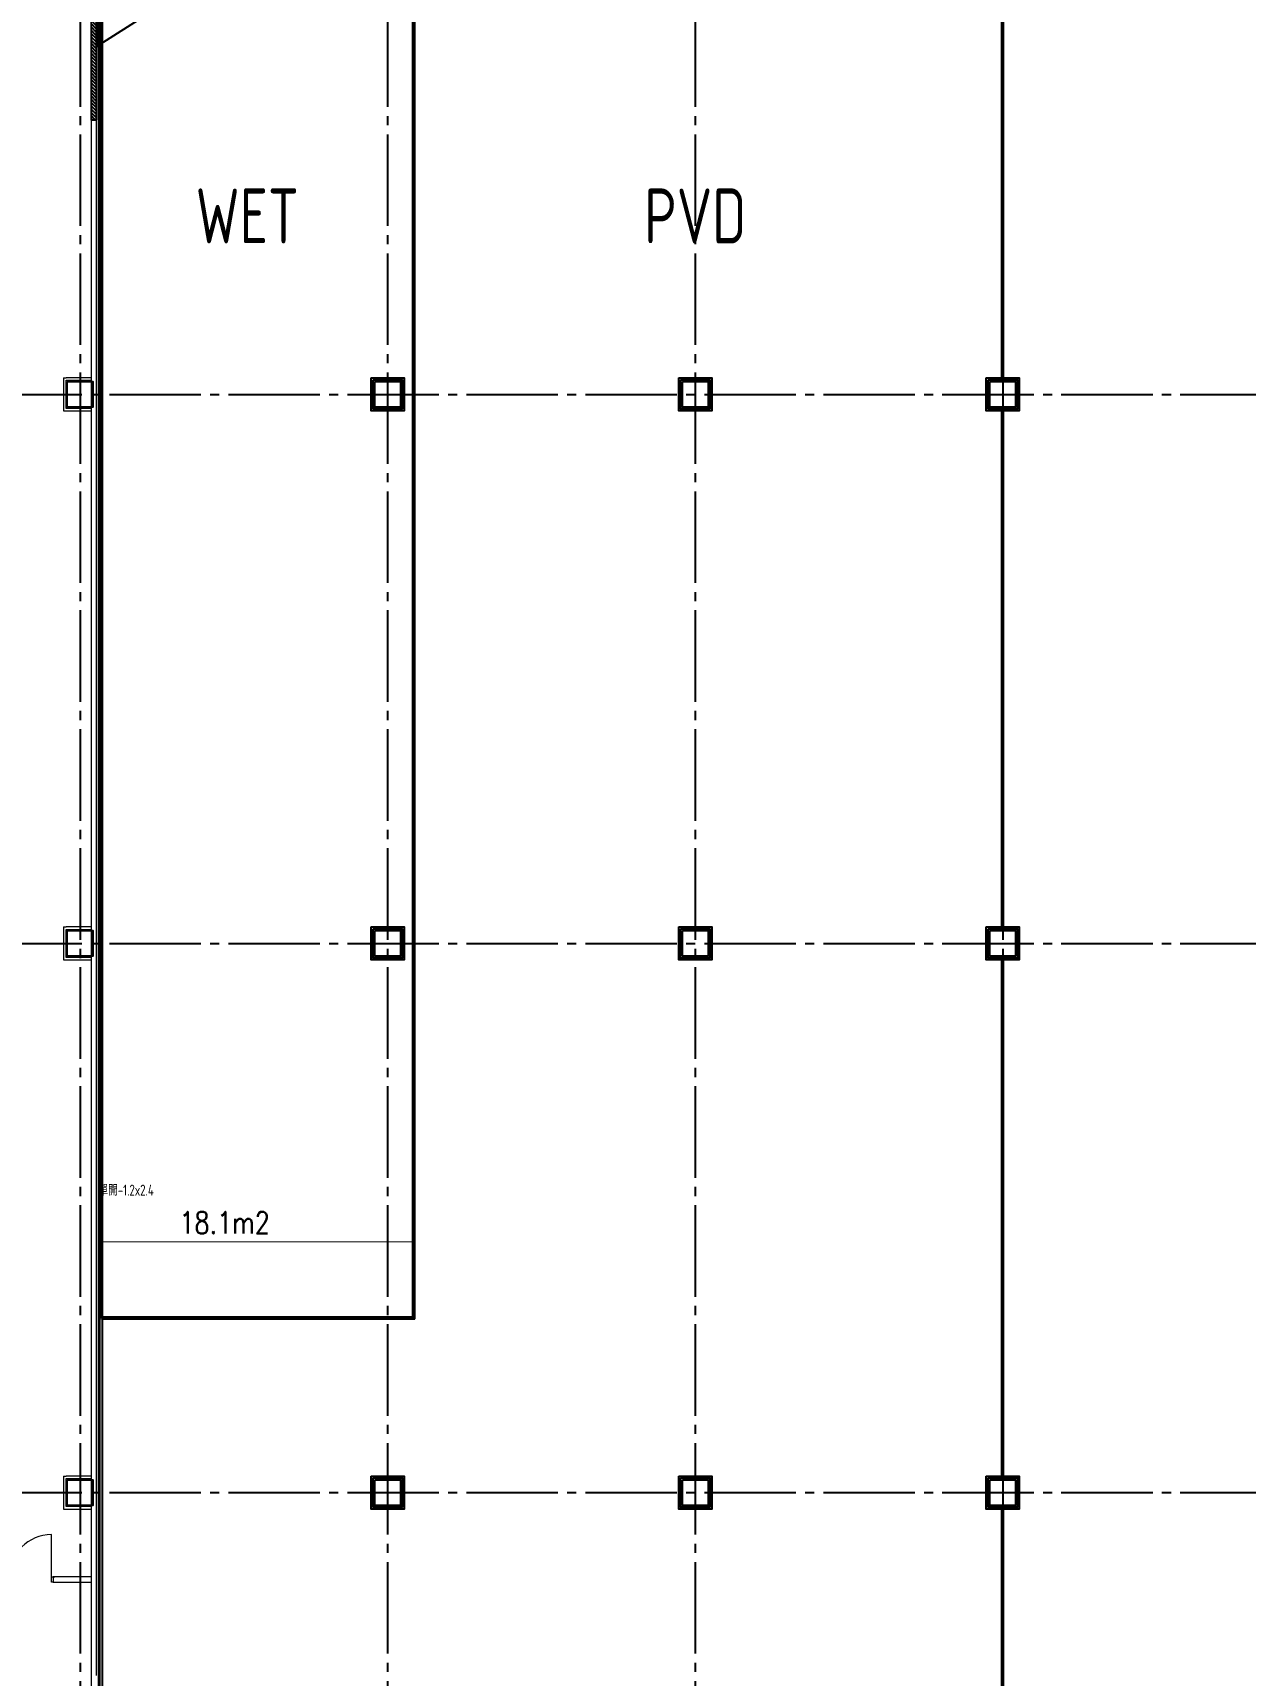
# Model space of a CAD drawing. Extents: x -960 to 27370, y -1283 to 11880.
# Drawn here: x 1671 to 4982, y 2501 to 6987 of the extents above; entities that cross this region are included whole.
import ezdxf
from ezdxf.enums import TextEntityAlignment as Align

# ---------------------------------------------------------------- set-up
doc = ezdxf.new("R2010")
doc.units = 0
doc.header["$LTSCALE"] = 100
doc.linetypes.add('X-S-FAB-L10$0$COL-CEN-LIN', pattern=[3.25, 2.5, -0.25, 0.25, -0.25])
for name, color, linetype in [('188K-SM-03-F10-ARCH-PA-Y2257103$0$K-0-Door-TXT', 53, 'Continuous'), ('188K-SM-03-F10-ARCH-PA-Y2257103$0$K-AREA', 53, 'Continuous'), ('188K-SM-03-F10-ARCH-PA-Y2257103$0$K-AREA-細區', 53, 'Continuous'), ('188K-SM-03-F10-ARCH-PA-Y2257103$0$K-P1S-4.2-單抗', 53, 'Continuous'), ('188K-SM-03-F10-ARCH-PA-Y2257103$0$K-P2D-4.2-雙抗', 53, 'Continuous'), ('188K-SM-03-F10-ARCH-PA-Y2257103$0$K-TXT', 53, 'Continuous'), ('188K-SM-03-F10-ARCH-PA-Y2257103$0$K-岩棉 2hr 7.5-單抗', 53, 'Continuous'), ('X-S-FAB-L10$0$0-DIM-TXT', 8, 'Continuous'), ('X-S-FAB-L10$0$A-WALL-IN', 8, 'Continuous'), ('X-S-FAB-L10$0$BLOCK', 8, 'Continuous'), ('X-S-FAB-L10$0$CCL', 8, 'X-S-FAB-L10$0$COL-CEN-LIN'), ('X-S-FAB-L10$0$COL-S', 8, 'Continuous'), ('X-S-FAB-L10$0$Door', 8, 'Continuous'), ('X-S-FAB-L10$0$S-FNDN', 8, 'Continuous'), ('X-S-FAB-L10$0$WALL_188K_IN', 8, 'Continuous')]:
    doc.layers.add(name, color=color, linetype=linetype)
doc.styles.add('188K-SM-03-F10-ARCH-PA-Y2257103$0$AA-TXT', font='isocp.shx', dxfattribs={"width": 0.8, "bigfont": 'chineset.shx'})
doc.styles.add('188K-SM-03-F10-ARCH-PA-Y2257103$0$Standard', font='txt.shx', dxfattribs={"bigfont": 'chineset.shx'})
doc.styles.add('X-S-FAB-L10$0$CHINA', font='simplex.shx', dxfattribs={"width": 0.75, "bigfont": 'chineset.shx'})
doc.styles.add('X-S-FAB-L10$0$Standard', font='', dxfattribs={"width": 0.8})
doc.styles.add('X-S-FAB-L10$0$TG_NOTE_TEXT', font='simplex.shx', dxfattribs={"width": 0.75, "bigfont": 'chineset.shx'})
doc.styles.get('X-S-FAB-L10$0$Standard').set_extended_font_data('Microsoft JhengHei')

# ---------------------------------------------------------------- blocks, each defined once
blk = doc.blocks.new('X-S-FAB-L10$0$FAB2-L05')
at = {"layer": 'X-S-FAB-L10$0$CCL'}
for p, q in [((-24360, 11005), (-24360, 0)), ((-23520, 11005), (-23520, 0)), ((-22680, 11005), (-22680, 0)), ((-21840, 11005), (-21840, 0)), ((-26880, 6720), (1210, 6720)), ((-26880, 5220), (1210, 5220)), ((-26880, 3720), (1210, 3720))]:
    blk.add_line(p, q, dxfattribs=at)
at = {"layer": 'X-S-FAB-L10$0$COL-S'}
for points in [[(-24395, 6755), (-24325, 6755), (-24325, 6685), (-24395, 6685)], [(-23555, 6755), (-23485, 6755), (-23485, 6685), (-23555, 6685)], [(-22715, 6755), (-22645, 6755), (-22645, 6685), (-22715, 6685)], [(-21875, 6755), (-21805, 6755), (-21805, 6685), (-21875, 6685)], [(-24395, 5255), (-24325, 5255), (-24325, 5185), (-24395, 5185)], [(-23555, 5255), (-23485, 5255), (-23485, 5185), (-23555, 5185)], [(-22715, 5255), (-22645, 5255), (-22645, 5185), (-22715, 5185)], [(-21875, 5255), (-21805, 5255), (-21805, 5185), (-21875, 5185)], [(-24395, 3755), (-24325, 3755), (-24325, 3685), (-24395, 3685)], [(-23555, 3755), (-23485, 3755), (-23485, 3685), (-23555, 3685)], [(-22715, 3755), (-22645, 3755), (-22645, 3685), (-22715, 3685)], [(-21875, 3755), (-21805, 3755), (-21805, 3685), (-21875, 3685)]]:
    blk.add_lwpolyline(points, close=True, dxfattribs=at)
blk = doc.blocks.new('X-S-FAB-L10$0$金屬雙門 24[42]_1')
at = {"layer": 'X-S-FAB-L10$0$Door', "lineweight": 0}
for p, q in [((1491.75, 2770), (1491.75, 2885)), ((1721.75, 2770), (1721.75, 2885)), ((1486.75, 2770), (1482.45, 2770)), ((1486.75, 2770), (1482.45, 2770)), ((1486.75, 2755), (1482.45, 2755)), ((1486.75, 2755), (1482.45, 2755)), ((1486.75, 2770), (1491.75, 2770)), ((1486.75, 2755), (1486.75, 2770)), ((1486.75, 2770), (1486.75, 2755)), ((1486.75, 2770), (1486.75, 2755)), ((1491.75, 2755), (1486.75, 2755)), ((1491.75, 2770), (1491.75, 2755)), ((1721.75, 2755), (1721.75, 2770)), ((1721.75, 2770), (1726.75, 2770)), ((1726.75, 2755), (1721.75, 2755)), ((1726.75, 2770), (1726.75, 2755)), ((1726.75, 2770), (1726.75, 2755)), ((1726.75, 2770), (1726.75, 2755)), ((1726.75, 2770), (1731.05, 2770)), ((1726.75, 2770), (1731.05, 2770)), ((1726.75, 2755), (1731.05, 2755)), ((1726.75, 2755), (1731.05, 2755))]:
    blk.add_line(p, q, dxfattribs=at)
for centre, start, end in [((1491.75, 2770), 0, 90), ((1721.75, 2770), 90, 180)]:
    blk.add_arc(centre, 115, start, end, dxfattribs=at)
blk = doc.blocks.new('X-S-FAB-L10')
at = {"layer": 'X-S-FAB-L10$0$WALL_188K_IN'}
h = blk.add_hatch(dxfattribs=at)
h.set_pattern_fill('LINE', color=256, scale=2, angle=135)
h.set_pattern_definition([(135, (1845, 7051.6165), (-4.49013, -4.49013), [])])
h.paths.add_polyline_path([(1845, 6750), (1845, 7150), (1830, 7150), (1830, 6750)])
at = {"layer": 'DefPoints'}
blk.add_lwpolyline([(1835, 9035), (1835, 8965), (1765, 8965), (1765, 8303), (1845, 8303), (1845, 6950), (2640, 7455.358), (2655.168, 7465), (2688.193, 7487.708), (4298.193, 8507.708), (5125, 9035), (4285, 9035), (3515, 9035), (3515, 8965), (3445, 8965), (3445, 9035), (2675, 9035), (2675, 8965), (2605, 8965), (2605, 9035)], close=True, dxfattribs=at)
at = {"layer": 'X-S-FAB-L10$0$A-WALL-IN', "lineweight": 0}
for p, q in [((1845, 6750), (1830, 6750)), ((1726.75, 2770), (1731.05, 2770)), ((1726.75, 2770), (1726.75, 2755)), ((1726.75, 2755), (1731.05, 2755))]:
    blk.add_line(p, q, dxfattribs=at)
at = {"layer": 'X-S-FAB-L10$0$A-WALL-IN', "lineweight": 0, "flags": 128}
for points in [[(1830, 6750), (1830, 6045)], [(1845, 2500), (1845, 6750)], [(1755, 6045), (1761.5, 6045)], [(1755, 6045), (1755, 5961.5)], [(1830, 6045), (1761.5, 6045)], [(1761.5, 5961.5), (1761.5, 6038.5)], [(1761.5, 6038.5), (1830, 6038.5)], [(1830, 6038.5), (1830, 6035)], [(1755, 5961.5), (1755, 5955)], [(1755, 5955), (1830, 5955)], [(1830, 5961.5), (1761.5, 5961.5)], [(1830, 5965), (1830, 5961.5)], [(1830, 5955), (1830, 4545)], [(1755, 4545), (1761.5, 4545)], [(1755, 4545), (1755, 4461.5)], [(1830, 4545), (1761.5, 4545)], [(1761.5, 4461.5), (1761.5, 4538.5)], [(1761.5, 4538.5), (1830, 4538.5)], [(1830, 4538.5), (1830, 4535)], [(1755, 4461.5), (1755, 4455)], [(1755, 4455), (1830, 4455)], [(1830, 4461.5), (1761.5, 4461.5)], [(1830, 4465), (1830, 4461.5)], [(1830, 4455), (1830, 3045)], [(1755, 3045), (1761.5, 3045)], [(1755, 3045), (1755, 2961.5)], [(1830, 3045), (1761.5, 3045)], [(1761.5, 2961.5), (1761.5, 3038.5)], [(1761.5, 3038.5), (1830, 3038.5)], [(1830, 3038.5), (1830, 3035)], [(1755, 2961.5), (1755, 2955)], [(1830, 2961.5), (1761.5, 2961.5)], [(1830, 2965), (1830, 2961.5)], [(1755, 2955), (1830, 2955)], [(1830, 2955), (1830, 2770)], [(1830, 2770), (1726.75, 2770)], [(1726.75, 2755), (1830, 2755)], [(1830, 2755), (1830, 2500)]]:
    blk.add_lwpolyline(points, dxfattribs=at)
at = {"layer": 'X-S-FAB-L10$0$COL-S'}
for p, q in [((1765, 6035), (1835, 6035)), ((1765, 5965), (1765, 6035)), ((1835, 6035), (1835, 5965)), ((2605, 6035), (2675, 6035)), ((2605, 5965), (2605, 6035)), ((2675, 6035), (2675, 5965)), ((3445, 6035), (3515, 6035)), ((3445, 5965), (3445, 6035)), ((3515, 6035), (3515, 5965)), ((4285, 6035), (4355, 6035)), ((4285, 5965), (4285, 6035)), ((4355, 6035), (4355, 5965)), ((1835, 5965), (1765, 5965)), ((2675, 5965), (2605, 5965)), ((3515, 5965), (3445, 5965)), ((4355, 5965), (4285, 5965)), ((1765, 4535), (1835, 4535)), ((1765, 4465), (1765, 4535)), ((1835, 4535), (1835, 4465)), ((2605, 4535), (2675, 4535)), ((2605, 4465), (2605, 4535)), ((2675, 4535), (2675, 4465)), ((3445, 4535), (3515, 4535)), ((3445, 4465), (3445, 4535)), ((3515, 4535), (3515, 4465)), ((4285, 4535), (4355, 4535)), ((4285, 4465), (4285, 4535)), ((4355, 4535), (4355, 4465)), ((1835, 4465), (1765, 4465)), ((2675, 4465), (2605, 4465)), ((3515, 4465), (3445, 4465)), ((4355, 4465), (4285, 4465)), ((1765, 3035), (1835, 3035)), ((1765, 2965), (1765, 3035)), ((1835, 3035), (1835, 2965)), ((2605, 3035), (2675, 3035)), ((2605, 2965), (2605, 3035)), ((2675, 3035), (2675, 2965)), ((3445, 3035), (3515, 3035)), ((3445, 2965), (3445, 3035)), ((3515, 3035), (3515, 2965)), ((4285, 3035), (4355, 3035)), ((4285, 2965), (4285, 3035)), ((4355, 3035), (4355, 2965)), ((1835, 2965), (1765, 2965)), ((2675, 2965), (2605, 2965)), ((3515, 2965), (3445, 2965)), ((4355, 2965), (4285, 2965))]:
    blk.add_line(p, q, dxfattribs=at)
at = {"layer": 'X-S-FAB-L10$0$S-FNDN', "lineweight": 0, "flags": 128}
blk.add_lwpolyline([(4350, 7470), (1830, 7470), (1830, 1500), (1812.5, 1500), (1812.5, -55), (9330, -55), (9330, 7470)], close=True, dxfattribs=at)
at = {"layer": 'X-S-FAB-L10$0$WALL_188K_IN'}
blk.add_lwpolyline([(1845, 6750), (1845, 7150), (1830, 7150), (1830, 6750)], close=True, dxfattribs=at)
at = {"layer": 'X-S-FAB-L10$0$BLOCK'}
blk.add_blockref('X-S-FAB-L10$0$FAB2-L05', (26160, -720), dxfattribs=at)
at = {"layer": 'X-S-FAB-L10$0$Door', "lineweight": 0}
blk.add_blockref('X-S-FAB-L10$0$金屬雙門 24[42]_1', (0, 0), dxfattribs=at)
at = {"style": 'X-S-FAB-L10$0$TG_NOTE_TEXT', "width": 0.5, "flags": 1}
for p in [(7463.301, 9020), (18268.251, 8649), (11197.77, 4800.167), (16485.801, 4800.167), (25420.27, 2635), (13360, 320.001, 0), (7463.301, -33.333)]:
    blk.add_attdef('WH', text='', height=20, dxfattribs=at).set_placement(p, align=Align.BOTTOM_LEFT)
at = {"width": 0.5}
for style, p in [('X-S-FAB-L10$0$TG_NOTE_TEXT', (7585, 9020)), ('X-S-FAB-L10$0$TG_NOTE_TEXT', (18389.95, 8649)), ('X-S-FAB-L10$0$TG_NOTE_TEXT', (11117.5, 4813.5)), ('X-S-FAB-L10$0$TG_NOTE_TEXT', (16607.5, 4813.5)), ('X-S-FAB-L10$0$TG_NOTE_TEXT', (25350, 2635)), ('X-S-FAB-L10$0$Standard', (13129.375, 325.001, 0)), ('X-S-FAB-L10$0$TG_NOTE_TEXT', (7585, -20))]:
    blk.add_attdef('DESC', text='', height=10, dxfattribs=dict(at, style=style)).set_placement(p, align=Align.BOTTOM_LEFT)
for tag, style, p in [('TYPE', 'X-S-FAB-L10$0$TG_NOTE_TEXT', (7619.286, 9020)), ('NO', 'X-S-FAB-L10$0$TG_NOTE_TEXT', (7650.095, 9020)), ('TYPE', 'X-S-FAB-L10$0$TG_NOTE_TEXT', (18424.236, 8649)), ('NO', 'X-S-FAB-L10$0$TG_NOTE_TEXT', (18455.045, 8649)), ('NO', 'X-S-FAB-L10$0$TG_NOTE_TEXT', (11088.595, 4813.5)), ('TYPE', 'X-S-FAB-L10$0$TG_NOTE_TEXT', (11151.786, 4813.5)), ('TYPE', 'X-S-FAB-L10$0$TG_NOTE_TEXT', (16641.786, 4813.5)), ('NO', 'X-S-FAB-L10$0$TG_NOTE_TEXT', (16672.595, 4813.5)), ('NO', 'X-S-FAB-L10$0$TG_NOTE_TEXT', (25313, 2635)), ('TYPE', 'X-S-FAB-L10$0$TG_NOTE_TEXT', (25350, 2635)), ('NO', 'X-S-FAB-L10$0$Standard', (13100, 320.001, 0)), ('TYPE', 'X-S-FAB-L10$0$Standard', (13129.375, 320.001, 0)), ('TYPE', 'X-S-FAB-L10$0$TG_NOTE_TEXT', (7619.286, -20)), ('NO', 'X-S-FAB-L10$0$TG_NOTE_TEXT', (7650.095, -20))]:
    blk.add_attdef(tag, text='', height=10, dxfattribs=dict(at, style=style)).set_placement(p, align=Align.BOTTOM_RIGHT)
at = {"style": 'X-S-FAB-L10$0$TG_NOTE_TEXT', "width": 0.5, "flags": 1}
for rotation, p in [(180, (43, 7480)), (180, (943, 7480)), (90, (24310, 3717.77)), (270, (17080, 1711.699))]:
    blk.add_attdef('WH', text='', height=20, rotation=rotation, dxfattribs=at).set_placement(p, align=Align.BOTTOM_LEFT)
at = {"width": 0.5}
for rotation, style, p in [(180, 'X-S-FAB-L10$0$Standard', (317.625, 7480)), (180, 'X-S-FAB-L10$0$Standard', (1217.625, 7480)), (90, 'X-S-FAB-L10$0$TG_NOTE_TEXT', (24310, 3647.5)), (270, 'X-S-FAB-L10$0$TG_NOTE_TEXT', (17080, 1605))]:
    blk.add_attdef('DESC', text='', height=10, rotation=rotation, dxfattribs=dict(at, style=style)).set_placement(p, align=Align.BOTTOM_LEFT)
for tag, rotation, style, p in [('TYPE', 180, 'X-S-FAB-L10$0$Standard', (317.625, 7480)), ('NO', 180, 'X-S-FAB-L10$0$Standard', (347, 7480)), ('TYPE', 180, 'X-S-FAB-L10$0$Standard', (1217.625, 7480)), ('NO', 180, 'X-S-FAB-L10$0$Standard', (1247, 7480)), ('TYPE', 90, 'X-S-FAB-L10$0$TG_NOTE_TEXT', (24310, 3647.5)), ('NO', 90, 'X-S-FAB-L10$0$TG_NOTE_TEXT', (24310, 3610.5)), ('TYPE', 270, 'X-S-FAB-L10$0$TG_NOTE_TEXT', (17080, 1605)), ('NO', 270, 'X-S-FAB-L10$0$TG_NOTE_TEXT', (17080, 1573))]:
    blk.add_attdef(tag, text='', height=10, rotation=rotation, dxfattribs=dict(at, style=style)).set_placement(p, align=Align.BOTTOM_RIGHT)
at = {"layer": 'X-S-FAB-L10$0$0-DIM-TXT', "style": 'X-S-FAB-L10$0$CHINA', "width": 0.75}
for p in [(667.414, 7855.1, -2689.4), (22627.353, 6728.814), (25644.722, 6728.814), (24778.787, 5569.051), (1118.252, 4980), (417.801, 4594.623), (22927.43, 4330.122), (23874.84, 4355), (23749.869, 3901.367), (417.801, 3765.236), (1118.252, 3730), (417.801, 3115.79), (536.882, 2227.832), (16908.994, 1782.652), (888.445, 880.466), (16977.43, 750), (18878.841, 750), (25641.221, 553.233), (21364.03, 526.894)]:
    blk.add_attdef('HIG', text='', height=80, dxfattribs=at).set_placement(p, align=Align.MIDDLE_LEFT)
blk = doc.blocks.new('188K-SM-03-F10-ARCH-PA-Y2257103')
at = {"layer": '188K-SM-03-F10-ARCH-PA-Y2257103$0$K-AREA', "const_width": 3, "elevation": 0}
blk.add_lwpolyline([(16745, 315), (14880, 315), (14880, 45), (14160, 45), (14160, 315), (1855, 315), (1855, 8313), (1775, 8313), (1775, 8630)], dxfattribs=at)
at = {"layer": '188K-SM-03-F10-ARCH-PA-Y2257103$0$K-AREA', "color": 1, "const_width": 3}
for points in [[(2595, 6045), (2685, 6045), (2685, 5955), (2595, 5955)], [(3435, 6045), (3525, 6045), (3525, 5955), (3435, 5955)], [(4275, 6045), (4365, 6045), (4365, 5955), (4275, 5955)], [(2595, 4545), (2685, 4545), (2685, 4455), (2595, 4455)], [(3435, 4545), (3525, 4545), (3525, 4455), (3435, 4455)], [(4275, 4545), (4365, 4545), (4365, 4455), (4275, 4455)], [(1855, 3684.7), (2714, 3684.7), (2714, 3474.7), (1855, 3474.7)], [(2595, 3045), (2685, 3045), (2685, 2955), (2595, 2955)], [(3435, 3045), (3525, 3045), (3525, 2955), (3435, 2955)], [(4275, 3045), (4365, 3045), (4365, 2955), (4275, 2955)]]:
    blk.add_lwpolyline(points, close=True, dxfattribs=at)
at = {"layer": '188K-SM-03-F10-ARCH-PA-Y2257103$0$K-AREA-細區', "const_width": 5, "elevation": 0}
blk.add_lwpolyline([(1775, 8630), (2591.8, 8630), (2591.8, 8545), (2681.8, 8545), (2681.8, 8630), (2709, 8630), (2709, 3479.7), (1855, 3479.7), (1855, 8313), (1775, 8313), (1775, 8630)], dxfattribs=at)
at = {"layer": '188K-SM-03-F10-ARCH-PA-Y2257103$0$K-AREA-細區', "const_width": 1}
for points in [[(2595, 6045), (2685, 6045), (2685, 5955), (2595, 5955)], [(3435, 6045), (3525, 6045), (3525, 5955), (3435, 5955)], [(4275, 6045), (4365, 6045), (4365, 5955), (4275, 5955)], [(2595, 4545), (2685, 4545), (2685, 4455), (2595, 4455)], [(3435, 4545), (3525, 4545), (3525, 4455), (3435, 4455)], [(4275, 4545), (4365, 4545), (4365, 4455), (4275, 4455)], [(2595, 3045), (2685, 3045), (2685, 2955), (2595, 2955)], [(3435, 3045), (3525, 3045), (3525, 2955), (3435, 2955)], [(4275, 3045), (4365, 3045), (4365, 2955), (4275, 2955)]]:
    blk.add_lwpolyline(points, close=True, dxfattribs=at)
at = {"layer": '188K-SM-03-F10-ARCH-PA-Y2257103$0$K-P1S-4.2-單抗'}
for points in [[(2595, 6045), (2685, 6045), (2685, 5955), (2595, 5955)], [(2600, 6040), (2680, 6040), (2680, 5960), (2600, 5960)], [(3435, 6045), (3525, 6045), (3525, 5955), (3435, 5955)], [(3440, 6040), (3520, 6040), (3520, 5960), (3440, 5960)], [(4275, 6045), (4365, 6045), (4365, 5955), (4275, 5955)], [(4280, 6040), (4360, 6040), (4360, 5960), (4280, 5960)], [(2595, 4545), (2685, 4545), (2685, 4455), (2595, 4455)], [(2600, 4540), (2680, 4540), (2680, 4460), (2600, 4460)], [(3435, 4545), (3525, 4545), (3525, 4455), (3435, 4455)], [(3440, 4540), (3520, 4540), (3520, 4460), (3440, 4460)], [(4275, 4545), (4365, 4545), (4365, 4455), (4275, 4455)], [(4280, 4540), (4360, 4540), (4360, 4460), (4280, 4460)], [(2595, 3045), (2685, 3045), (2685, 2955), (2595, 2955)], [(2600, 3040), (2680, 3040), (2680, 2960), (2600, 2960)], [(3435, 3045), (3525, 3045), (3525, 2955), (3435, 2955)], [(3440, 3040), (3520, 3040), (3520, 2960), (3440, 2960)], [(4275, 3045), (4365, 3045), (4365, 2955), (4275, 2955)], [(4280, 3040), (4360, 3040), (4360, 2960), (4280, 2960)]]:
    blk.add_lwpolyline(points, close=True, dxfattribs=at)
at = {"layer": '188K-SM-03-F10-ARCH-PA-Y2257103$0$K-P2D-4.2-雙抗'}
for p, q in [((2709, 3474.7), (2709, 8295)), ((2714, 3474.7), (2714, 8295)), ((4317.5, 6045), (4317.5, 7455)), ((4317.5, 6045), (4317.5, 7455)), ((4317.5, 6045), (4317.5, 7455)), ((4322.5, 6045), (4322.5, 7455)), ((4322.5, 6045), (4322.5, 7455)), ((4322.5, 6045), (4322.5, 7455)), ((4317.5, 4545), (4317.5, 5955)), ((4317.5, 4545), (4317.5, 5955)), ((4317.5, 4545), (4317.5, 5955)), ((4322.5, 4545), (4322.5, 5955)), ((4322.5, 4545), (4322.5, 5955)), ((4322.5, 4545), (4322.5, 5955)), ((4317.5, 3045), (4317.5, 4455)), ((4317.5, 3045), (4317.5, 4455)), ((4317.5, 3045), (4317.5, 4455)), ((4322.5, 3045), (4322.5, 4455)), ((4322.5, 3045), (4322.5, 4455)), ((4322.5, 3045), (4322.5, 4455)), ((1860, 3479.7), (2709, 3479.7)), ((1860, 3474.7), (2714, 3474.7)), ((4317.5, 1545), (4317.5, 2955)), ((4317.5, 1545), (4317.5, 2955)), ((4317.5, 1545), (4317.5, 2955)), ((4322.5, 1545), (4322.5, 2955)), ((4322.5, 1545), (4322.5, 2955)), ((4322.5, 1545), (4322.5, 2955))]:
    blk.add_line(p, q, dxfattribs=at)
at = {"layer": '188K-SM-03-F10-ARCH-PA-Y2257103$0$K-岩棉 2hr 7.5-單抗'}
for p, q in [((1850, 8308, 0), (1850, 310)), ((1860, 8318, 0), (1860, 310, 0))]:
    blk.add_line(p, q, dxfattribs=at)
at = {"layer": '188K-SM-03-F10-ARCH-PA-Y2257103$0$K-0-Door-TXT', "style": '188K-SM-03-F10-ARCH-PA-Y2257103$0$AA-TXT', "width": 0.8}
blk.add_text('單開-1.2x2.4', height=30, dxfattribs=at).set_placement((1925.7, 3826.1, 0), align=Align.MIDDLE_CENTER)
at = {"layer": '188K-SM-03-F10-ARCH-PA-Y2257103$0$K-AREA', "color": 1, "style": '188K-SM-03-F10-ARCH-PA-Y2257103$0$Standard', "width": 0.8}
blk.add_text('18.1m2', height=60, dxfattribs=at).set_placement((2071.3, 3707.3))
at = {"layer": '188K-SM-03-F10-ARCH-PA-Y2257103$0$K-TXT', "style": '188K-SM-03-F10-ARCH-PA-Y2257103$0$AA-TXT', "width": 0.8}
for s, p in [('WET', (2256.6, 6487.5)), ('PVD', (3480, 6487.5))]:
    blk.add_text(s, height=150, dxfattribs=at).set_placement(p, align=Align.MIDDLE_CENTER)

msp = doc.modelspace()

# ---------------------------------------------------------------- block references
for name in ['X-S-FAB-L10', '188K-SM-03-F10-ARCH-PA-Y2257103']:
    msp.add_blockref(name, (0, 0))

doc.saveas('drawing.dxf')
